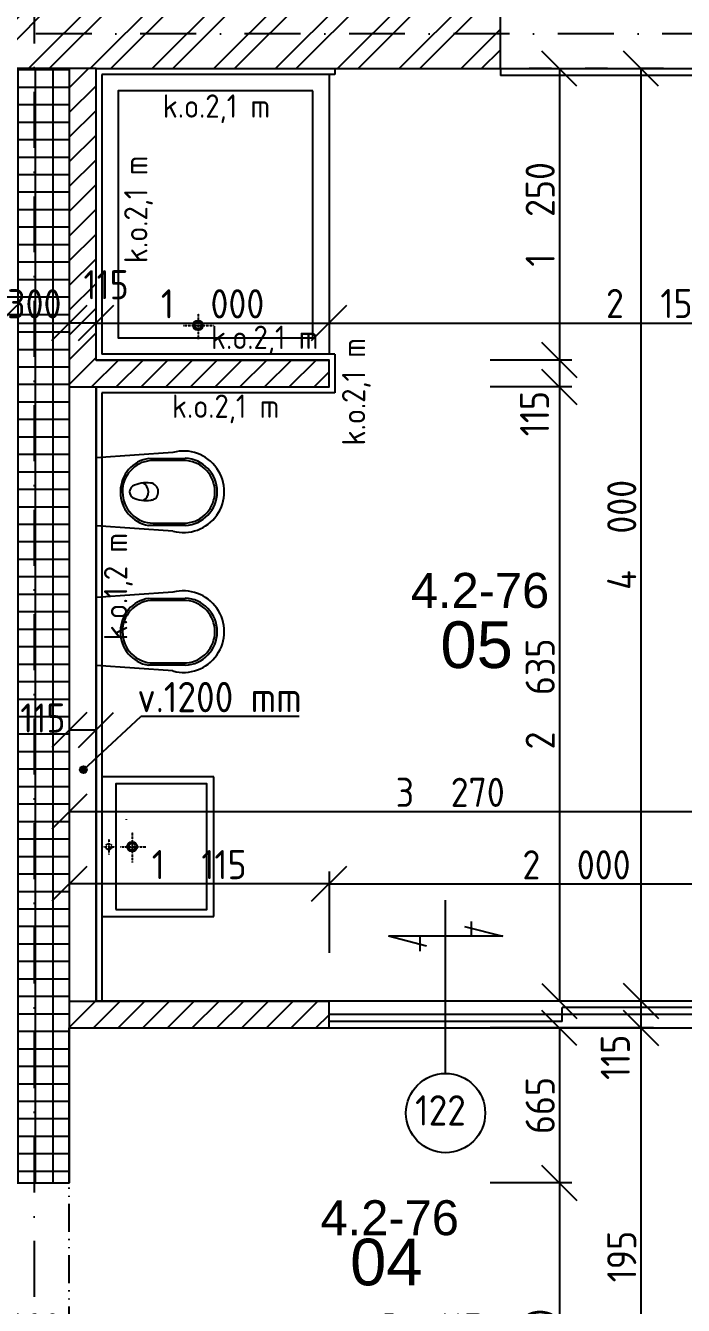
# Model space of a CAD drawing. Extents: x 4511820 to 5180432, y -1526536 to -944957.
# Drawn here: x 4993983 to 4996807, y -1074423 to -1068934 of the extents above; entities that cross this region are included whole.
import ezdxf

# ---------------------------------------------------------------- set-up
doc = ezdxf.new("R2010")
doc.units = 0
doc.header["$MEASUREMENT"] = 0
for name, pattern in [('ACAD_ISO03W100', [30, 12, -18]), ('ACAD_ISO12W100', [22, 12, -3, 0.5, -3, 0.5, -3]), ('BODKOCIARKOVANA_3', [5.6, 3, -1.3, 0, -1.3]), ('DASHED', [0.75, 0.5, -0.25])]:
    doc.linetypes.add(name, pattern=pattern)
doc.layers.get('0').update_dxf_attribs({"linetype": 'CONTINUOUS'})
doc.layers.get('Defpoints').update_dxf_attribs({"color": 61, "linetype": 'CONTINUOUS'})
for name, color, linetype in [('DVERE', 45, 'CONTINUOUS'), ('KÓTY', 4, 'CONTINUOUS'), ('MÚRY', 1, 'CONTINUOUS'), ('OKNÁ', 143, 'CONTINUOUS'), ('osi', 253, 'CONTINUOUS'), ('Plochy', 41, 'CONTINUOUS'), ('POPIS', 7, 'CONTINUOUS'), ('TENKÁ', 7, 'CONTINUOUS'), ('ZARIADOVACIE', 144, 'CONTINUOUS'), ('ŠRAFY', 82, 'CONTINUOUS')]:
    doc.layers.add(name, color=color, linetype=linetype)
doc.styles.add('ARIAL', font='arial.ttf')
doc.styles.add('STYLE1', font='isocp.shx')
doc.dimstyles.new('STANDARD-50', dxfattribs={"dimtxt": 125, "dimasz": 150, "dimexe": 10, "dimexo": 200, "dimgap": 20, "dimtad": 1, "dimdsep": 46, "dimlunit": 6, "dimtxsty": 'STYLE1', "dimblk1": 'OBLIQUE', "dimblk2": 'OBLIQUE', "dimsah": 1, "dimcen": 2.5, "dimse1": 1, "dimse2": 1, "dimadec": 0, "dimazin": 0, "dimtfac": 1, "dimtmove": 1, "dimatfit": 3, "dimldrblk": 'OBLIQUE', "dimfxl": 1, "dimtolj": 1, "dimtzin": 0, "dimarcsym": 0})
pattern_1 = [(45, (515270.5, 400718.02), (-53.0330086, 53.0330086), [])]

# ---------------------------------------------------------------- blocks, each defined once
blk = doc.blocks.new('_OBLIQUE')
at = {"color": 0, "linetype": 'ByBlock'}
blk.add_line((-0.5, -0.5), (0.5, 0.5), dxfattribs=at)
blk = doc.blocks.new('*D20802')
at = {"layer": 'Defpoints', "color": 0}
for p in [(4994286, -1069118.2), (4994286, -1070368.2), (4996274.5, -1070368.2)]:
    blk.add_point(p, dxfattribs=at)
at = {"layer": 'KÓTY', "color": 0, "lineweight": -2}
blk.add_line((4996274.5, -1069118.2), (4996274.5, -1070368.2), dxfattribs=at)
at = {"layer": 'KÓTY', "color": 0, "linetype": 'ByBlock', "lineweight": -2, "xscale": 150, "yscale": 150, "zscale": 150}
for p, rotation in [((4996274.5, -1069118.2), 90), ((4996274.5, -1070368.2), 270)]:
    blk.add_blockref('_OBLIQUE', p, dxfattribs=dict(at, rotation=rotation))
at = {"layer": 'KÓTY', "color": 0, "insert": (4996192, -1069743.2), "char_height": 125, "attachment_point": 5, "rotation": 90, "style": 'STYLE1'}
blk.add_mtext('\\A1;1ﾠ250', dxfattribs=at)
blk = doc.blocks.new('*D20803')
at = {"layer": 'Defpoints', "color": 0}
for p in [(4996021, -1069118.2), (4995286, -1073118.2), (4996624.5, -1073118.2)]:
    blk.add_point(p, dxfattribs=at)
at = {"layer": 'KÓTY', "color": 0, "lineweight": -2}
blk.add_line((4996624.5, -1069118.2), (4996624.5, -1073118.2), dxfattribs=at)
at = {"layer": 'KÓTY', "color": 0, "linetype": 'ByBlock', "lineweight": -2, "xscale": 150, "yscale": 150, "zscale": 150}
for p, rotation in [((4996624.5, -1069118.2), 90), ((4996624.5, -1073118.2), 270)]:
    blk.add_blockref('_OBLIQUE', p, dxfattribs=dict(at, rotation=rotation))
at = {"layer": 'KÓTY', "color": 0, "insert": (4996542, -1071118.2), "char_height": 125, "attachment_point": 5, "rotation": 90, "style": 'STYLE1'}
blk.add_mtext('\\A1;4ﾠ000', dxfattribs=at)
blk = doc.blocks.new('*D20804')
at = {"layer": 'Defpoints', "color": 0}
for p in [(4995286, -1070368.2), (4995286, -1070483.2), (4996274.5, -1070483.2)]:
    blk.add_point(p, dxfattribs=at)
at = {"layer": 'KÓTY', "color": 0, "lineweight": -2}
blk.add_line((4996274.5, -1070368.2), (4996274.5, -1070483.2), dxfattribs=at)
at = {"layer": 'KÓTY', "color": 0, "linetype": 'ByBlock', "lineweight": -2, "xscale": 150, "yscale": 150, "zscale": 150}
for p, rotation in [((4996274.5, -1070368.2), 90), ((4996274.5, -1070483.2), 270)]:
    blk.add_blockref('_OBLIQUE', p, dxfattribs=dict(at, rotation=rotation))
at = {"layer": 'KÓTY', "color": 0, "insert": (4996168, -1070598), "char_height": 125, "attachment_point": 5, "rotation": 90, "style": 'STYLE1'}
blk.add_mtext('\\A1;115', dxfattribs=at)
blk = doc.blocks.new('*D20805')
at = {"layer": 'Defpoints', "color": 0}
for p in [(4995286, -1070483.2), (4995286, -1073118.2), (4996274.5, -1073118.2)]:
    blk.add_point(p, dxfattribs=at)
at = {"layer": 'KÓTY', "color": 0, "lineweight": -2}
blk.add_line((4996274.5, -1070483.2), (4996274.5, -1073118.2), dxfattribs=at)
at = {"layer": 'KÓTY', "color": 0, "linetype": 'ByBlock', "lineweight": -2, "xscale": 150, "yscale": 150, "zscale": 150}
for p, rotation in [((4996274.5, -1070483.2), 90), ((4996274.5, -1073118.2), 270)]:
    blk.add_blockref('_OBLIQUE', p, dxfattribs=dict(at, rotation=rotation))
at = {"layer": 'KÓTY', "color": 0, "insert": (4996192, -1071800.7), "char_height": 125, "attachment_point": 5, "rotation": 90, "style": 'STYLE1'}
blk.add_mtext('\\A1;2ﾠ635', dxfattribs=at)
blk = doc.blocks.new('*D20806')
at = {"layer": 'Defpoints', "color": 0}
for p in [(4995636, -1073118.2), (4995636, -1073233.2), (4996624.5, -1073233.2)]:
    blk.add_point(p, dxfattribs=at)
at = {"layer": 'KÓTY', "color": 0, "lineweight": -2}
blk.add_line((4996624.5, -1073118.2), (4996624.5, -1073233.2), dxfattribs=at)
at = {"layer": 'KÓTY', "color": 0, "linetype": 'ByBlock', "lineweight": -2, "xscale": 150, "yscale": 150, "zscale": 150}
for p, rotation in [((4996624.5, -1073118.2), 90), ((4996624.5, -1073233.2), 270)]:
    blk.add_blockref('_OBLIQUE', p, dxfattribs=dict(at, rotation=rotation))
at = {"layer": 'KÓTY', "color": 0, "insert": (4996514.5, -1073359), "char_height": 125, "attachment_point": 5, "rotation": 90, "style": 'STYLE1'}
blk.add_mtext('\\A1;115', dxfattribs=at)
blk = doc.blocks.new('*D20807')
at = {"layer": 'Defpoints', "color": 0}
for p in [(4994171, -1073233.2), (4994171, -1073898.2), (4996274.5, -1073898.2)]:
    blk.add_point(p, dxfattribs=at)
at = {"layer": 'KÓTY', "color": 0, "lineweight": -2}
blk.add_line((4996274.5, -1073233.2), (4996274.5, -1073898.2), dxfattribs=at)
at = {"layer": 'KÓTY', "color": 0, "linetype": 'ByBlock', "lineweight": -2, "xscale": 150, "yscale": 150, "zscale": 150}
for p, rotation in [((4996274.5, -1073233.2), 90), ((4996274.5, -1073898.2), 270)]:
    blk.add_blockref('_OBLIQUE', p, dxfattribs=dict(at, rotation=rotation))
at = {"layer": 'KÓTY', "color": 0, "insert": (4996192, -1073565.7), "char_height": 125, "attachment_point": 5, "rotation": 90, "style": 'STYLE1'}
blk.add_mtext('\\A1;665', dxfattribs=at)
blk = doc.blocks.new('*D20808')
at = {"layer": 'Defpoints', "color": 0}
for p in [(4994171, -1073898.2), (4994171, -1075428.2), (4996274.5, -1075428.2)]:
    blk.add_point(p, dxfattribs=at)
at = {"layer": 'KÓTY', "color": 0, "lineweight": -2}
blk.add_line((4996274.5, -1073898.2), (4996274.5, -1075428.2), dxfattribs=at)
at = {"layer": 'KÓTY', "color": 0, "linetype": 'ByBlock', "lineweight": -2, "xscale": 150, "yscale": 150, "zscale": 150}
for p, rotation in [((4996274.5, -1073898.2), 90), ((4996274.5, -1075428.2), 270)]:
    blk.add_blockref('_OBLIQUE', p, dxfattribs=dict(at, rotation=rotation))
at = {"layer": 'KÓTY', "color": 0, "insert": (4996192, -1074663.2), "char_height": 125, "attachment_point": 5, "rotation": 90, "style": 'STYLE1'}
blk.add_mtext('\\A1;1ﾠ530', dxfattribs=at)
blk = doc.blocks.new('*D20809')
at = {"layer": 'Defpoints', "color": 0}
for p in [(4995286, -1073233.2), (4995336, -1075428.2), (4996624.5, -1075428.2)]:
    blk.add_point(p, dxfattribs=at)
at = {"layer": 'KÓTY', "color": 0, "lineweight": -2}
blk.add_line((4996624.5, -1073233.2), (4996624.5, -1075428.2), dxfattribs=at)
at = {"layer": 'KÓTY', "color": 0, "linetype": 'ByBlock', "lineweight": -2, "xscale": 150, "yscale": 150, "zscale": 150}
for p, rotation in [((4996624.5, -1073233.2), 90), ((4996624.5, -1075428.2), 270)]:
    blk.add_blockref('_OBLIQUE', p, dxfattribs=dict(at, rotation=rotation))
at = {"layer": 'KÓTY', "color": 0, "insert": (4996542, -1074330.7), "char_height": 125, "attachment_point": 5, "rotation": 90, "style": 'STYLE1'}
blk.add_mtext('\\A1;2ﾠ195', dxfattribs=at)
blk = doc.blocks.new('*D20813')
at = {"layer": 'Defpoints', "color": 0}
for p in [(4994171, -1072615), (4994171, -1073118.2), (4995286, -1073118.2)]:
    blk.add_point(p, dxfattribs=at)
at = {"layer": 'KÓTY', "color": 0, "lineweight": -2}
blk.add_line((4995286, -1072615), (4994171, -1072615), dxfattribs=at)
at = {"layer": 'KÓTY', "color": 0, "linetype": 'ByBlock', "lineweight": -2, "xscale": 150, "yscale": 150, "zscale": 150, "rotation": 180}
blk.add_blockref('_OBLIQUE', (4994171, -1072615), dxfattribs=at)
at = {"layer": 'KÓTY', "color": 0, "linetype": 'ByBlock', "lineweight": -2, "xscale": 150, "yscale": 150, "zscale": 150}
blk.add_blockref('_OBLIQUE', (4995286, -1072615), dxfattribs=at)
at = {"layer": 'KÓTY', "color": 0, "insert": (4994728.5, -1072532.5), "char_height": 125, "attachment_point": 5, "style": 'STYLE1'}
blk.add_mtext('\\A1;1ﾠ115', dxfattribs=at)
blk = doc.blocks.new('*D20814')
at = {"layer": 'Defpoints', "color": 0}
for p in [(4997286, -1072615), (4995286, -1073043.2), (4997286, -1073043.2)]:
    blk.add_point(p, dxfattribs=at)
at = {"layer": 'KÓTY', "color": 0, "lineweight": -2}
blk.add_line((4995286, -1072615), (4997286, -1072615), dxfattribs=at)
at = {"layer": 'KÓTY', "color": 0, "linetype": 'ByBlock', "lineweight": -2, "xscale": 150, "yscale": 150, "zscale": 150, "rotation": 180}
blk.add_blockref('_OBLIQUE', (4995286, -1072615), dxfattribs=at)
at = {"layer": 'KÓTY', "color": 0, "linetype": 'ByBlock', "lineweight": -2, "xscale": 150, "yscale": 150, "zscale": 150}
blk.add_blockref('_OBLIQUE', (4997286, -1072615), dxfattribs=at)
at = {"layer": 'KÓTY', "color": 0, "insert": (4996348, -1072533.5), "char_height": 125, "attachment_point": 5, "style": 'STYLE1'}
blk.add_mtext('\\A1;2ﾠ000', dxfattribs=at)
blk = doc.blocks.new('*D20829')
at = {"layer": 'Defpoints', "color": 0}
for p in [(4995286, -1070209.5), (4994286, -1070567.2), (4995286, -1070567.2)]:
    blk.add_point(p, dxfattribs=at)
at = {"layer": 'KÓTY', "color": 0, "lineweight": -2}
blk.add_line((4994286, -1070209.5), (4995286, -1070209.5), dxfattribs=at)
at = {"layer": 'KÓTY', "color": 0, "linetype": 'ByBlock', "lineweight": -2, "xscale": 150, "yscale": 150, "zscale": 150, "rotation": 180}
blk.add_blockref('_OBLIQUE', (4994286, -1070209.5), dxfattribs=at)
at = {"layer": 'KÓTY', "color": 0, "linetype": 'ByBlock', "lineweight": -2, "xscale": 150, "yscale": 150, "zscale": 150}
blk.add_blockref('_OBLIQUE', (4995286, -1070209.5), dxfattribs=at)
at = {"layer": 'KÓTY', "color": 0, "insert": (4994786, -1070127), "char_height": 125, "attachment_point": 5, "style": 'STYLE1'}
blk.add_mtext('\\A1;1ﾠ000', dxfattribs=at)
blk = doc.blocks.new('*D20830')
at = {"layer": 'Defpoints', "color": 0}
for p in [(4994171, -1070209.5), (4994171, -1070209.5), (4994286, -1070209.5)]:
    blk.add_point(p, dxfattribs=at)
at = {"layer": 'KÓTY', "color": 0, "lineweight": -2}
blk.add_line((4994286, -1070209.5), (4994171, -1070209.5), dxfattribs=at)
at = {"layer": 'KÓTY', "color": 0, "linetype": 'ByBlock', "lineweight": -2, "xscale": 150, "yscale": 150, "zscale": 150, "rotation": 180}
blk.add_blockref('_OBLIQUE', (4994171, -1070209.5), dxfattribs=at)
at = {"layer": 'KÓTY', "color": 0, "linetype": 'ByBlock', "lineweight": -2, "xscale": 150, "yscale": 150, "zscale": 150}
blk.add_blockref('_OBLIQUE', (4994286, -1070209.5), dxfattribs=at)
at = {"layer": 'KÓTY', "color": 0, "insert": (4994329, -1070045), "char_height": 125, "attachment_point": 5, "style": 'STYLE1'}
blk.add_mtext('\\A1;115', dxfattribs=at)
blk = doc.blocks.new('*D20831')
at = {"layer": 'Defpoints', "color": 0}
for p in [(4997441, -1070209.5), (4995286, -1070624.7), (4997441, -1070624.7)]:
    blk.add_point(p, dxfattribs=at)
at = {"layer": 'KÓTY', "color": 0, "lineweight": -2}
blk.add_line((4995286, -1070209.5), (4997441, -1070209.5), dxfattribs=at)
at = {"layer": 'KÓTY', "color": 0, "linetype": 'ByBlock', "lineweight": -2, "xscale": 150, "yscale": 150, "zscale": 150, "rotation": 180}
blk.add_blockref('_OBLIQUE', (4995286, -1070209.5), dxfattribs=at)
at = {"layer": 'KÓTY', "color": 0, "linetype": 'ByBlock', "lineweight": -2, "xscale": 150, "yscale": 150, "zscale": 150}
blk.add_blockref('_OBLIQUE', (4997441, -1070209.5), dxfattribs=at)
at = {"layer": 'KÓTY', "color": 0, "insert": (4996701, -1070125.5), "char_height": 125, "attachment_point": 5, "style": 'STYLE1'}
blk.add_mtext('\\A1;2ﾠ155', dxfattribs=at)
blk = doc.blocks.new('*D20832')
at = {"layer": 'Defpoints', "color": 0}
for p in [(4997441, -1072305), (4994171, -1073118.2), (4997441, -1073118.2)]:
    blk.add_point(p, dxfattribs=at)
at = {"layer": 'KÓTY', "color": 0, "lineweight": -2}
blk.add_line((4994171, -1072305), (4997441, -1072305), dxfattribs=at)
at = {"layer": 'KÓTY', "color": 0, "linetype": 'ByBlock', "lineweight": -2, "xscale": 150, "yscale": 150, "zscale": 150, "rotation": 180}
blk.add_blockref('_OBLIQUE', (4994171, -1072305), dxfattribs=at)
at = {"layer": 'KÓTY', "color": 0, "linetype": 'ByBlock', "lineweight": -2, "xscale": 150, "yscale": 150, "zscale": 150}
blk.add_blockref('_OBLIQUE', (4997441, -1072305), dxfattribs=at)
at = {"layer": 'KÓTY', "color": 0, "insert": (4995806, -1072222.5), "char_height": 125, "attachment_point": 5, "style": 'STYLE1'}
blk.add_mtext('\\A1;3ﾠ270', dxfattribs=at)
blk = doc.blocks.new('*D20833')
at = {"layer": 'Defpoints', "color": 0}
for p in [(4994171, -1071955.2), (4994171, -1072258.9), (4994286, -1072258.9)]:
    blk.add_point(p, dxfattribs=at)
at = {"layer": 'KÓTY', "color": 0, "lineweight": -2}
blk.add_line((4994286, -1071955.2), (4994171, -1071955.2), dxfattribs=at)
at = {"layer": 'KÓTY', "color": 0, "linetype": 'ByBlock', "lineweight": -2, "xscale": 150, "yscale": 150, "zscale": 150, "rotation": 180}
blk.add_blockref('_OBLIQUE', (4994171, -1071955.2), dxfattribs=at)
at = {"layer": 'KÓTY', "color": 0, "linetype": 'ByBlock', "lineweight": -2, "xscale": 150, "yscale": 150, "zscale": 150}
blk.add_blockref('_OBLIQUE', (4994286, -1071955.2), dxfattribs=at)
at = {"layer": 'KÓTY', "color": 0, "insert": (4994057.5, -1071903.7), "char_height": 125, "attachment_point": 5, "style": 'STYLE1'}
blk.add_mtext('\\A1;115', dxfattribs=at)
blk = doc.blocks.new('*D20883')
at = {"layer": 'Defpoints', "color": 0}
for p in [(4993871, -1074310), (4994171, -1074310), (4994171, -1074602.5)]:
    blk.add_point(p, dxfattribs=at)
at = {"layer": 'KÓTY', "color": 0, "lineweight": -2}
blk.add_line((4993871, -1074602.5), (4994171, -1074602.5), dxfattribs=at)
at = {"layer": 'KÓTY', "color": 0, "linetype": 'ByBlock', "lineweight": -2, "xscale": 150, "yscale": 150, "zscale": 150, "rotation": 180}
blk.add_blockref('_OBLIQUE', (4993871, -1074602.5), dxfattribs=at)
at = {"layer": 'KÓTY', "color": 0, "linetype": 'ByBlock', "lineweight": -2, "xscale": 150, "yscale": 150, "zscale": 150}
blk.add_blockref('_OBLIQUE', (4994171, -1074602.5), dxfattribs=at)
at = {"layer": 'KÓTY', "color": 0, "insert": (4994021, -1074520), "char_height": 125, "attachment_point": 5, "style": 'STYLE1'}
blk.add_mtext('\\A1;300', dxfattribs=at)
blk = doc.blocks.new('*D20884')
at = {"layer": 'Defpoints', "color": 0}
for p in [(4994171, -1073301.7), (4997286, -1073284.2), (4997286, -1074602.5)]:
    blk.add_point(p, dxfattribs=at)
at = {"layer": 'KÓTY', "color": 0, "lineweight": -2}
blk.add_line((4994171, -1074602.5), (4997286, -1074602.5), dxfattribs=at)
at = {"layer": 'KÓTY', "color": 0, "linetype": 'ByBlock', "lineweight": -2, "xscale": 150, "yscale": 150, "zscale": 150, "rotation": 180}
blk.add_blockref('_OBLIQUE', (4994171, -1074602.5), dxfattribs=at)
at = {"layer": 'KÓTY', "color": 0, "linetype": 'ByBlock', "lineweight": -2, "xscale": 150, "yscale": 150, "zscale": 150}
blk.add_blockref('_OBLIQUE', (4997286, -1074602.5), dxfattribs=at)
at = {"layer": 'KÓTY', "color": 0, "insert": (4995728.5, -1074520), "char_height": 125, "attachment_point": 5, "style": 'STYLE1'}
blk.add_mtext('\\A1;3ﾠ115', dxfattribs=at)
blk = doc.blocks.new('*D21047')
at = {"layer": 'Defpoints', "color": 0}
for p in [(4993871, -1070209.5), (4994171, -1070209.5), (4994171, -1070209.5)]:
    blk.add_point(p, dxfattribs=at)
at = {"layer": 'KÓTY', "color": 0, "lineweight": -2}
blk.add_line((4993871, -1070209.5), (4994171, -1070209.5), dxfattribs=at)
at = {"layer": 'KÓTY', "color": 0, "linetype": 'ByBlock', "lineweight": -2, "xscale": 150, "yscale": 150, "zscale": 150, "rotation": 180}
blk.add_blockref('_OBLIQUE', (4993871, -1070209.5), dxfattribs=at)
at = {"layer": 'KÓTY', "color": 0, "linetype": 'ByBlock', "lineweight": -2, "xscale": 150, "yscale": 150, "zscale": 150}
blk.add_blockref('_OBLIQUE', (4994171, -1070209.5), dxfattribs=at)
at = {"layer": 'KÓTY', "color": 0, "insert": (4994021, -1070127), "char_height": 125, "attachment_point": 5, "style": 'STYLE1'}
blk.add_mtext('\\A1;300', dxfattribs=at)

msp = doc.modelspace()

# ---------------------------------------------------------------- hatches: boundary and pattern name
at = {"layer": 'KÓTY'}
h = msp.add_hatch(color=256, dxfattribs=at)
h.dxf.hatch_style = 1
h.paths.add_polyline_path([(4994231.5, -1072140.535, -0.65381715), (4994220.478, -1072115.361, -1.52947961)])
at = {"layer": 'ŠRAFY'}
h = msp.add_hatch(dxfattribs=at)
h.set_pattern_fill('ANSI32', color=256, scale=500)
h.set_pattern_definition([(45, (584112, 178559.14), (-132.5825215, 132.5825215), []), (45, (584200.39, 178559.14), (-132.5825215, 132.5825215), [])])
h.paths.add_polyline_path([(4994251, -1068738.172), (4994251, -1068483.172), (4993871, -1068483.172), (4993871, -1069118.172), (4994171, -1069118.172), (4996021, -1069118.172), (4996021, -1068738.172)])
at = {"layer": 'ŠRAFY', "ltscale": 0.25}
h = msp.add_hatch(dxfattribs=at)
h.set_pattern_fill('ANSI37', color=256, scale=600, angle=45)
h.set_pattern_definition([(90, (-3307273.674, 668852.734), (-75, 1e-14), []), (180, (-3307273.674, 668852.734), (-1e-14, -75), [])])
h.paths.add_polyline_path([(4993871, -1069118.172), (4993871, -1069248.172), (4993871, -1069528.172), (4993871, -1069558.172), (4993871, -1069598.172), (4993871, -1071168.172), (4993871, -1071283.172), (4993871, -1073783.172), (4993871, -1073898.172), (4994171, -1073898.172), (4994171, -1073233.172), (4994171, -1073118.172), (4994171, -1070483.172), (4994171, -1069118.172)])
h.paths.add_polyline_path([(4993938.75, -1071778.691), (4994176.25, -1071778.691), (4994176.25, -1072028.691), (4993938.75, -1072028.691)], flags=9)
h.paths.add_polyline_path([(4993877.201, -1070002), (4994164.799, -1070002), (4994164.799, -1070252), (4993877.201, -1070252)], flags=24)
h.paths.add_polyline_path([(4994210.25, -1069920), (4994447.75, -1069920), (4994447.75, -1070170), (4994210.25, -1070170)], flags=9)
h = msp.add_hatch(dxfattribs=at)
h.set_pattern_fill('ANSI31', color=256, scale=600, style=0)
h.set_pattern_definition(pattern_1)
h.paths.add_polyline_path([(4994171, -1069118.172), (4994171, -1070483.172), (4994286, -1070483.172), (4995286, -1070483.172), (4995286, -1070368.172), (4994286, -1070368.172), (4994286, -1069118.172)])
h.paths.add_polyline_path([(4994210.25, -1069920), (4994447.75, -1069920), (4994447.75, -1070170), (4994210.25, -1070170)], flags=24)
h = msp.add_hatch(dxfattribs=at)
h.set_pattern_fill('ANSI31', color=256, scale=600, style=0)
h.set_pattern_definition(pattern_1)
h.paths.add_polyline_path([(4995286, -1073118.172), (4994311, -1073118.172), (4994286, -1073118.172), (4994171, -1073118.172), (4994171, -1073233.172), (4995286, -1073233.172), (4995286, -1073205.672), (4995286, -1073175.672)])

# ---------------------------------------------------------------- linework, layer by layer
at = {"layer": 'KÓTY', "ltscale": 0.25}
for p, q in [((4996327.903, -1070368.172), (4995977.903, -1070368.172)), ((4996327.903, -1070483.172), (4995977.903, -1070483.172)), ((4995286, -1072561.597), (4995286, -1072911.597)), ((4996327.903, -1073118.172), (4995977.903, -1073118.172)), ((4996677.903, -1073118.172), (4996327.903, -1073118.172)), ((4996327.903, -1073233.172), (4995977.903, -1073233.172)), ((4996677.903, -1073233.172), (4996327.903, -1073233.172)), ((4996327.903, -1073898.172), (4995977.903, -1073898.172))]:
    msp.add_line(p, q, dxfattribs=at)
at = {"layer": 'KÓTY'}
for p in [(4994231.5, -1072125.535), (4995158, -1071897.535)]:
    msp.add_line(p, (4994478.5, -1071897.535), dxfattribs=at)
msp.add_circle((4994231.5, -1072125.535), 15, dxfattribs=at)
at = {"layer": 'MÚRY'}
for p, q in [((4996021, -1069118.172), (4996021, -1068578.172)), ((4994286, -1069118.172), (4996021, -1069118.172)), ((4994286, -1070368.172), (4994286, -1069118.172)), ((4994286, -1070368.172), (4995286, -1070368.172)), ((4995286, -1070483.172), (4995286, -1070368.172)), ((4994286, -1070483.172), (4995286, -1070483.172)), ((4994171, -1073118.172), (4995286, -1073118.172)), ((4995286, -1073233.172), (4995286, -1073118.172)), ((4994171, -1073233.172), (4995286, -1073233.172)), ((4993871, -1073898.172), (4994171, -1073898.172))]:
    msp.add_line(p, q, dxfattribs=at)
at = {"layer": 'MÚRY', "ltscale": 0.25}
for p, q in [((4994171, -1070483.172), (4994171, -1073118.172)), ((4994171, -1070483.172), (4994286, -1070483.172)), ((4994171, -1073233.172), (4994171, -1073898.172))]:
    msp.add_line(p, q, dxfattribs=at)
at = {"layer": 'OKNÁ', "ltscale": 0.25}
for p, q in [((4995786, -1073428.172), (4995786, -1072685.172)), ((4995867.536, -1072797.377), (4996031.172, -1072839.935)), ((4995895.672, -1072776.172), (4995895.672, -1072839.935)), ((4996031.172, -1072839.935), (4995540.828, -1072839.935)), ((4995704.464, -1072882.492), (4995540.828, -1072839.935)), ((4995676.328, -1072903.697), (4995676.328, -1072839.935)), ((4997286, -1073145.672), (4996286, -1073145.672)), ((4996286, -1073205.672), (4996286, -1073145.672)), ((4997286, -1073175.672), (4995286, -1073175.672)), ((4996286, -1073205.672), (4995286, -1073205.672))]:
    msp.add_line(p, q, dxfattribs=at)
msp.add_circle((4995786, -1073598.172), 170, dxfattribs=at)
at = {"layer": 'osi', "linetype": 'BODKOCIARKOVANA_3', "ltscale": 80}
for p, q in [((4994021, -1047260.98), (4994021, -1084778.172)), ((4994021, -1047260.98), (4994021, -1084778.172)), ((5041766, -1068968.172), (4978096, -1068968.172))]:
    msp.add_line(p, q, dxfattribs=at)
at = {"layer": 'Plochy'}
for points in [[(4997441, -1073118.172), (4994286, -1073118.172), (4994286, -1070483.172), (4995286, -1070483.172), (4995286, -1070368.172), (4994286, -1070368.172), (4994286, -1069118.172), (4997441, -1069118.172)], [(4989841, -1075428.172), (4989841, -1074913.172), (4989121, -1074913.172), (4989121, -1073683.172), (4993256, -1073683.172), (4993256, -1073898.172), (4994171, -1073898.172), (4994171, -1073233.172), (4997286, -1073233.172), (4997286, -1075428.172)]]:
    msp.add_lwpolyline(points, close=True, dxfattribs=at)
at = {"layer": 'TENKÁ'}
for p, q in [((4994286, -1069118.172), (4993871, -1069118.172)), ((4994171, -1069118.172), (4994171, -1070483.172)), ((4994171, -1073118.172), (4994171, -1073233.172))]:
    msp.add_line(p, q, dxfattribs=at)
at = {"layer": 'TENKÁ', "ltscale": 0.25}
for p, q in [((4994311, -1069143.172), (4994311, -1070343.172)), ((4995311, -1069143.172), (4994311, -1069143.172)), ((4995286, -1069143.172), (4995286, -1070343.172)), ((4995311, -1069118.172), (4995311, -1069143.172)), ((4996021, -1069118.172), (4996021, -1069148.172)), ((4997441, -1069148.172), (4996021, -1069148.172)), ((4995311, -1070343.172), (4994311, -1070343.172)), ((4995311, -1070343.172), (4995311, -1070508.172)), ((4994286, -1070483.172), (4994286, -1073118.172)), ((4994311, -1070508.172), (4994311, -1073118.172)), ((4995311, -1070508.172), (4994311, -1070508.172))]:
    msp.add_line(p, q, dxfattribs=at)
at = {"layer": 'TENKÁ', "linetype": 'ACAD_ISO03W100', "ltscale": 8}
msp.add_line((4997441, -1069118.172), (4996021, -1069118.172), dxfattribs=at)
at = {"layer": 'TENKÁ', "linetype": 'ACAD_ISO12W100', "ltscale": 10}
msp.add_line((4994171, -1075428.172), (4994171, -1073898.172), dxfattribs=at)
at = {"layer": 'ZARIADOVACIE', "linetype": 'DASHED'}
for p, q in [((4994723.5, -1070168.627), (4994723.5, -1070278.172)), ((4994660.512, -1070219.291), (4994791.965, -1070219.291)), ((4994340.348, -1072422.808), (4994340.348, -1072488.535)), ((4994440.771, -1072392.683), (4994440.771, -1072524.137)), ((4994315.701, -1072455.672), (4994367.735, -1072455.672)), ((4994390.107, -1072455.672), (4994499.652, -1072455.672))]:
    msp.add_line(p, q, dxfattribs=at)
at = {"layer": 'ZARIADOVACIE'}
for p, q in [((4994615.998, -1070764.359), (4994286, -1070787.435)), ((4994513.134, -1070790.628), (4994668.29, -1070789.501)), ((4994674.464, -1070799.525), (4994519.803, -1070799.525)), ((4994615.999, -1071101.986), (4994286, -1071078.91)), ((4994668.29, -1071077.39), (4994510.881, -1071077.39)), ((4994531.642, -1071067.535), (4994674.464, -1071067.535)), ((4994615.998, -1071364.359), (4994286, -1071387.435)), ((4994513.134, -1071390.628), (4994668.29, -1071389.501)), ((4994674.464, -1071399.525), (4994519.803, -1071399.525)), ((4994531.642, -1071667.535), (4994674.464, -1071667.535)), ((4994615.999, -1071701.986), (4994286, -1071678.91)), ((4994668.29, -1071677.39), (4994510.881, -1071677.39))]:
    msp.add_line(p, q, dxfattribs=at)
at = {"layer": 'ZARIADOVACIE', "linetype": 'Continuous'}
for p, q in [((4994390.88, -1070931.474), (4994390.316, -1070934.291)), ((4994398.968, -1070933.172), (4994399.79, -1070934.068)), ((4994524.998, -1070969.737), (4994521.288, -1070969.898)), ((4994524.998, -1070969.737), (4994521.288, -1070969.898)), ((4994415.88, -1072337.855), (4994415.316, -1072340.672))]:
    msp.add_line(p, q, dxfattribs=at)
at = {"layer": 'ZARIADOVACIE', "ltscale": 0.25}
for p, q in [((4994791, -1072155.672), (4994311, -1072155.672)), ((4994791, -1072755.672), (4994791, -1072155.672)), ((4994311, -1072755.672), (4994791, -1072755.672))]:
    msp.add_line(p, q, dxfattribs=at)
at = {"layer": 'ZARIADOVACIE', "linetype": 'Continuous'}
msp.add_lwpolyline([(4995216, -1069213.172), (4994381, -1069213.172), (4994381, -1070273.172), (4995216, -1070273.172)], close=True, dxfattribs=at)
at = {"layer": 'ZARIADOVACIE', "ltscale": 0.25}
msp.add_lwpolyline([(4994371, -1072725.672), (4994761, -1072725.672), (4994761, -1072185.672), (4994371, -1072185.672)], close=True, dxfattribs=at)
msp.add_lwpolyline([(4994371, -1072725.672), (4994761, -1072725.672), (4994761, -1072185.672), (4994371, -1072185.672)], close=True, dxfattribs=at)
at = {"layer": 'ZARIADOVACIE', "linetype": 'Continuous'}
for centre, radius in [((4994723.227, -1070219.559), 20.877), ((4994723.5, -1070219.291), 14.781), ((4994441.038, -1072455.399), 20.877), ((4994440.771, -1072455.672), 14.781)]:
    msp.add_circle(centre, radius, dxfattribs=at)
at = {"layer": 'ZARIADOVACIE', "linetype": 'DASHED'}
msp.add_circle((4994340.348, -1072455.358), 12.931, dxfattribs=at)
at = {"layer": 'ZARIADOVACIE', "linetype": 'Continuous'}
for centre, radius, start, end in [((4994531.58, -1070930.121), 140.707, 97.532963, 180.550993), ((4994661.232, -1070933.172), 174.768, 255.000166, 105.000097), ((4994661.916, -1070933.446), 144.085, 272.535471, 87.464529), ((4994532.265, -1070932.242), 133.3, 95.364578, 180.399907), ((4994661.356, -1070933.53), 134.645, 275.586614, 84.413386), ((4994503.917, -1071028.946), 134.275, 83.23165, 117.408649), ((4994469.597, -1070933.74), 41.261, 296.767028, 66.409044), ((4994515.312, -1070933.172), 37.825, 284.836199, 83.274318), ((4994535.144, -1070934.609), 144.828, 179.874094, 260.355814), ((4994531.663, -1070935.652), 131.883, 179.311779, 269.990871), ((4994459.708, -1070933.668), 29.701, 126.344037, 234.266205), ((4994501.908, -1070833.059), 138.205, 244.477977, 278.060779), ((4994531.58, -1071530.121), 140.707, 97.532963, 180.550993), ((4994661.232, -1071533.172), 174.768, 255.000166, 105.000097), ((4994661.916, -1071533.446), 144.085, 272.535471, 87.464529), ((4994532.265, -1071532.242), 133.3, 95.364578, 180.399907), ((4994661.356, -1071533.53), 134.645, 275.586614, 84.413386), ((4994535.144, -1071534.609), 144.828, 179.874094, 260.355814), ((4994531.663, -1071535.652), 131.883, 179.311779, 269.990871)]:
    msp.add_arc(centre, radius, start, end, dxfattribs=at)

# ---------------------------------------------------------------- texts
at = {"layer": 'DVERE', "ltscale": 0.25, "style": 'STYLE1'}
msp.add_text('122', height=130, dxfattribs=at).set_placement((4995654.97, -1073651.672))
at = {"layer": 'POPIS', "lineweight": 40, "ltscale": 0.25, "style": 'ARIAL'}
for s, height, p in [('4.2-76', 150, (4995636.769, -1071431.251)), ('05', 200, (4995763.811, -1071689.251)), ('4.2-76', 150, (4995249.269, -1074122.251)), ('04', 200, (4995376.311, -1074337.251))]:
    msp.add_text(s, height=height, dxfattribs=at).set_placement(p)
at = {"layer": 'TENKÁ', "linetype": 'Continuous', "style": 'STYLE1'}
for s, height, p in [('k.o.2,1 m', 100, (4994572.208, -1069328.554)), ('k.o.2,1 m', 100, (4994779.285, -1070320.779)), ('k.o.2,1 m', 100, (4994611.618, -1070616.114)), ('v.1200 mm', 130, (4994462.755, -1071878.952))]:
    msp.add_text(s, height=height, dxfattribs=at).set_placement(p)
for s, p in [('k.o.2,1 m', (4994506.514, -1069952.306)), ('k.o.2,1 m', (4995441.359, -1070734.455)), ('k.o.1,2 m', (4994420.054, -1071570.514))]:
    msp.add_text(s, height=100, rotation=90, dxfattribs=at).set_placement(p)

# ---------------------------------------------------------------- dimensions: what is measured, and where the dimension line sits
at = {"layer": 'KÓTY'}
for base, p1, p2, picture, middle in [((4996274.5, -1070368.172), (4994286, -1069118.172), (4994286, -1070368.172), '*D20802', (4996191.957, -1069743.172)), ((4996624.5, -1073118.172), (4996021, -1069118.172), (4995286, -1073118.172), '*D20803', (4996541.957, -1071118.172)), ((4996274.5, -1073118.172), (4995286, -1070483.172), (4995286, -1073118.172), '*D20805', (4996191.957, -1071800.672)), ((4996274.5, -1073898.172), (4994171, -1073233.172), (4994171, -1073898.172), '*D20807', (4996192, -1073565.672)), ((4996624.5, -1075428.172), (4995286, -1073233.172), (4995336, -1075428.172), '*D20809', (4996541.957, -1074330.672)), ((4996274.5, -1075428.172), (4994171, -1073898.172), (4994171, -1075428.172), '*D20808', (4996191.957, -1074663.172))]:
    dim = msp.add_linear_dim(base=base, p1=p1, p2=p2, angle=90, dimstyle='STANDARD-50', dxfattribs=at)
    dim.commit()
    dim.dimension.update_dxf_attribs({"geometry": picture, "text_midpoint": middle})
for base, p1, p2, picture, middle in [((4994171, -1070209.5), (4994286, -1070209.5), (4994171, -1070209.5), '*D20830', (4994329, -1070127.5)), ((4997441, -1070209.5), (4995286, -1070624.672), (4997441, -1070624.672), '*D20831', (4996701, -1070208)), ((4994171, -1071955.191), (4994286, -1072258.863), (4994171, -1072258.863), '*D20833', (4994057.5, -1071986.191)), ((4997286, -1072615), (4995286, -1073043.172), (4997286, -1073043.172), '*D20814', (4996348, -1072616))]:
    dim = msp.add_linear_dim(base=base, p1=p1, p2=p2, dimstyle='STANDARD-50', dxfattribs=at)
    dim.commit()
    dim.dimension.update_dxf_attribs({"geometry": picture, "text_midpoint": middle, "dimtype": 160})
for base, p1, p2, picture, middle in [((4994171, -1070209.5), (4993871, -1070209.5), (4994171, -1070209.5), '*D21047', (4994021, -1070127)), ((4995286, -1070209.5), (4994286, -1070567.172), (4995286, -1070567.172), '*D20829', (4994786, -1070126.957)), ((4997441, -1072305), (4994171, -1073118.172), (4997441, -1073118.172), '*D20832', (4995806, -1072222.457)), ((4994171, -1072615), (4995286, -1073118.172), (4994171, -1073118.172), '*D20813', (4994728.5, -1072532.457)), ((4997286, -1074602.5), (4994171, -1073301.672), (4997286, -1073284.172), '*D20884', (4995728.5, -1074519.957)), ((4994171, -1074602.5), (4993871, -1074310), (4994171, -1074310), '*D20883', (4994021, -1074520))]:
    dim = msp.add_linear_dim(base=base, p1=p1, p2=p2, dimstyle='STANDARD-50', dxfattribs=at)
    dim.commit()
    dim.dimension.update_dxf_attribs({"geometry": picture, "text_midpoint": middle})
for base, p1, p2, picture, middle in [((4996274.5, -1070483.172), (4995286, -1070368.172), (4995286, -1070483.172), '*D20804', (4996250.5, -1070598)), ((4996624.5, -1073233.172), (4995636, -1073118.172), (4995636, -1073233.172), '*D20806', (4996597, -1073359))]:
    dim = msp.add_linear_dim(base=base, p1=p1, p2=p2, angle=90, dimstyle='STANDARD-50', dxfattribs=at)
    dim.commit()
    dim.dimension.update_dxf_attribs({"geometry": picture, "text_midpoint": middle, "dimtype": 160})

doc.saveas('drawing.dxf')
